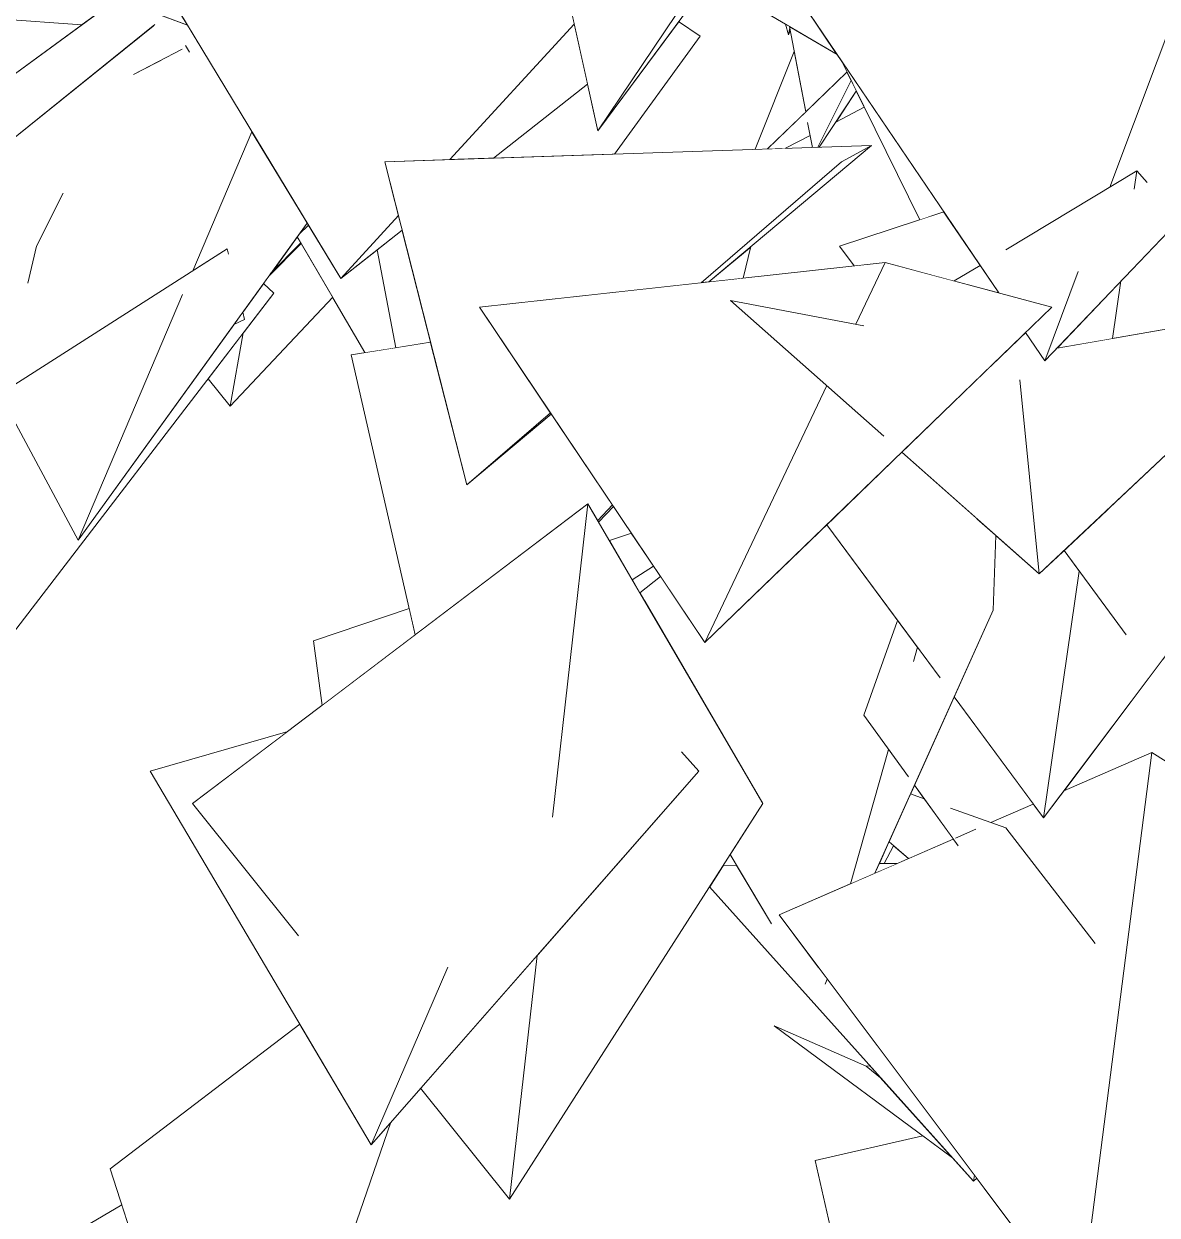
# Model space of a CAD drawing. Header units: millimetres. Extents: x -9413 to 8527, y -300 to 11224.
# Drawn here: x -7199 to -6527, y 4386 to 5092 of the extents above; entities that cross this region are included whole.
import ezdxf

# ---------------------------------------------------------------- set-up
doc = ezdxf.new("R2010")
doc.units = ezdxf.units.MM
doc.header["$MEASUREMENT"] = 0
doc.linetypes.add('Wipeout_Contour', pattern=[1000, 0, -1000])
doc.layers.add('Interior - Furniture', color=7, linetype='Continuous')
doc.layers.add('Interior - Furniture _Pen_No__4', color=7, linetype='Continuous', lineweight=20, true_color=0x029e21)

# ---------------------------------------------------------------- blocks, each defined once
blk = doc.blocks.new('Section Elem_40_6')
at = {"color": 254, "linetype": 'Wipeout_Contour', "lineweight": 0, "ltscale": 59350.591725}
blk.add_wipeout([(-6792.4, 5118.54), (-6790.44, 5117.38), (-6786.98, 5118.04), (-6788.94, 5116.5), (-6717.02, 5074.16), (-6717.13, 5074.32), (-6789.05, 5123.06)], dxfattribs=at).dxf.layer = 'Interior - Furniture'
at = {"color": 254, "linetype": 'Wipeout_Contour', "lineweight": 0, "ltscale": 34190.902056}
blk.add_wipeout([(-6946.47, 5011.87), (-6920.63, 5012.73), (-6864.94, 5056.61), (-6872.81, 5092.1)], dxfattribs=at).dxf.layer = 'Interior - Furniture'
at = {"color": 254, "linetype": 'Wipeout_Contour', "lineweight": 0, "ltscale": 25045.352259}
blk.add_wipeout([(-6653.76, 4980.89), (-6714.41, 5070.32), (-6667.94, 4976.2)], dxfattribs=at).dxf.layer = 'Interior - Furniture'
at = {"color": 254, "linetype": 'Wipeout_Contour', "lineweight": 0, "ltscale": 25713.623212}
blk.add_wipeout([(-6976.98, 4978.64), (-7011.19, 4941.37), (-6974.8, 4970.05)], dxfattribs=at).dxf.layer = 'Interior - Furniture'
at = {"color": 254, "linetype": 'Wipeout_Contour', "lineweight": 0, "ltscale": 34445.452547}
blk.add_wipeout([(-7052.71, 4944.29), (-7034.74, 4962.45), (-7035.02, 4962.95), (-7036.9, 4966.17)], dxfattribs=at).dxf.layer = 'Interior - Furniture'
at = {"color": 254, "linetype": 'Wipeout_Contour', "lineweight": 0, "ltscale": 25173.937056}
blk.add_wipeout([(-6768.12, 4960.27), (-6793.04, 4939.36), (-6772.61, 4941.6)], dxfattribs=at).dxf.layer = 'Interior - Furniture'
at = {"color": 254, "linetype": 'Wipeout_Contour', "lineweight": 0, "ltscale": 24953.165144}
blk.add_wipeout([(-6701.17, 4913.31), (-6780.12, 4928.43), (-6689.19, 4847.86)], dxfattribs=at).dxf.layer = 'Interior - Furniture'
at = {"color": 254, "linetype": 'Wipeout_Contour', "lineweight": 0, "ltscale": 57292.930715}
blk.add_wipeout([(-6594.38, 4893.33), (-6608.58, 4881.33), (-6597.15, 4766.3), (-6424.91, 4928.43), (-6586.48, 4900), (-6588.66, 4898.16), (-6593.92, 4892.65)], dxfattribs=at).dxf.layer = 'Interior - Furniture'
at = {"color": 254, "linetype": 'Wipeout_Contour', "lineweight": 0, "ltscale": 25837.813787}
blk.add_wipeout([(-7074.47, 4914.17), (-7068.12, 4917.04), (-7069.22, 4921.44)], dxfattribs=at).dxf.layer = 'Interior - Furniture'
at = {"color": 254, "linetype": 'Wipeout_Contour', "lineweight": 0, "ltscale": 25306.120867}
blk.add_wipeout([(-6886.86, 4861.8), (-6936.47, 4819.02), (-6886.36, 4861.05)], dxfattribs=at).dxf.layer = 'Interior - Furniture'
at = {"color": 254, "linetype": 'Wipeout_Contour', "lineweight": 0, "ltscale": 33287.008282}
blk.add_wipeout([(-6821.7, 4764.85), (-6833.81, 4755.03), (-6830.99, 4750.19), (-6821.14, 4764.01)], dxfattribs=at).dxf.layer = 'Interior - Furniture'
at = {"color": 254, "linetype": 'Wipeout_Contour', "lineweight": 0, "ltscale": 33766.587407}
blk.add_wipeout([(-7027.22, 4726.7), (-7022.19, 4688.41), (-6967.02, 4730.25), (-6970.58, 4745.86)], dxfattribs=at).dxf.layer = 'Interior - Furniture'
at = {"color": 254, "linetype": 'Wipeout_Contour', "lineweight": 0, "ltscale": 32668.169616}
blk.add_wipeout([(-6681.28, 4738.09), (-6701.09, 4682.55), (-6674.72, 4646), (-6671.74, 4714.45)], dxfattribs=at).dxf.layer = 'Interior - Furniture'
at = {"color": 254, "linetype": 'Wipeout_Contour', "lineweight": 0, "ltscale": 24369.606722}
blk.add_wipeout([(-6673.45, 4635.95), (-6665.39, 4633.08), (-6671.15, 4641.06)], dxfattribs=at).dxf.layer = 'Interior - Furniture'
at = {"color": 254, "linetype": 'Wipeout_Contour', "lineweight": 0, "ltscale": 32468.94318}
blk.add_wipeout([(-6686.19, 4607.59), (-6692.02, 4594.61), (-6689, 4594.65), (-6683.48, 4605.23)], dxfattribs=at).dxf.layer = 'Interior - Furniture'
at = {"color": 254, "linetype": 'Wipeout_Contour', "lineweight": 0, "ltscale": 107669.399652}
blk.add_wipeout([(-7035.4, 4499.5), (-7147.79, 4413.64), (-7089.38, 4233.91), (-7070.27, 4239.5), (-7091.47, 4273.04), (-7089.05, 4273.39), (-7093.74, 4278.89), (-7069.41, 4276.22), (-7063.82, 4277.03), (-7068.04, 4285.49), (-7033.68, 4290.13), (-6981.41, 4441.42), (-6993.16, 4428.02)], dxfattribs=at).dxf.layer = 'Interior - Furniture'
at = {"color": 254, "linetype": 'Wipeout_Contour', "lineweight": 0, "ltscale": 71464.7584}
blk.add_wipeout([(-6666.14, 4433.33), (-6730.03, 4418.77), (-6679.37, 4196.34), (-6563.16, 4335.02), (-6564.17, 4337.94), (-6573.19, 4327), (-6634.22, 4408.24), (-6636.07, 4406.42), (-6648.57, 4420.35)], dxfattribs=at).dxf.layer = 'Interior - Furniture'
at = {"color": 254, "linetype": 'Wipeout_Contour', "lineweight": 0, "ltscale": 38776.391126}
blk.add_wipeout([(-6552.86, 4349.67), (-6421.66, 4092.77), (-6327.49, 4325.81), (-6473.34, 4388.28), (-6509.04, 4317.31)], dxfattribs=at).dxf.layer = 'Interior - Furniture'
at = {"color": 254, "linetype": 'Wipeout_Contour', "lineweight": 0, "ltscale": 42324.556532}
blk.add_wipeout([(-6789.05, 5123.06), (-6717.13, 5074.32), (-6736.93, 5103.52), (-6725.05, 5105.87), (-6778.62, 5137.13)], dxfattribs=at).dxf.layer = 'Interior - Furniture'
at = {"color": 254, "linetype": 'Wipeout_Contour', "lineweight": 0, "ltscale": 52081.745003}
blk.add_wipeout([(-7078.53, 4958.99), (-7329.3, 4798.76), (-7203.83, 4855.58), (-7210.93, 4868.85), (-7104.85, 4931.95), (-7077.76, 4955.86)], dxfattribs=at).dxf.layer = 'Interior - Furniture'
at = {"color": 254, "linetype": 'Wipeout_Contour', "lineweight": 0, "ltscale": 34443.929422}
blk.add_wipeout([(-7053.83, 4942.73), (-7034.54, 4962.12), (-7034.74, 4962.45), (-7052.71, 4944.29)], dxfattribs=at).dxf.layer = 'Interior - Furniture'
at = {"color": 254, "linetype": 'Wipeout_Contour', "lineweight": 0, "ltscale": 32836.833993}
blk.add_wipeout([(-6624.38, 4890.97), (-6678.62, 4838.49), (-6597.15, 4766.3), (-6608.58, 4881.33)], dxfattribs=at).dxf.layer = 'Interior - Furniture'
at = {"color": 254, "linetype": 'Wipeout_Contour', "lineweight": 0, "ltscale": 33369.092904}
blk.add_wipeout([(-6838.89, 4790.42), (-6851.9, 4786.02), (-6838.38, 4762.85), (-6825.74, 4770.87)], dxfattribs=at).dxf.layer = 'Interior - Furniture'
at = {"color": 254, "linetype": 'Wipeout_Contour', "lineweight": 0, "ltscale": 40557.516981}
blk.add_wipeout([(-6673.45, 4635.95), (-6686.19, 4607.59), (-6674.74, 4597.62), (-6648.15, 4609.2), (-6665.39, 4633.08)], dxfattribs=at).dxf.layer = 'Interior - Furniture'
at = {"color": 254, "linetype": 'Wipeout_Contour', "lineweight": 0, "ltscale": 23898.201204}
blk.add_wipeout([(-6635.5, 4409.95), (-6636.07, 4406.42), (-6634.22, 4408.24)], dxfattribs=at).dxf.layer = 'Interior - Furniture'
at = {"color": 254, "linetype": 'Wipeout_Contour', "lineweight": 0, "ltscale": 25175.13469}
blk.add_wipeout([(-7240.78, 4333.74), (-7128.28, 4353.58), (-7140.9, 4392.43)], dxfattribs=at).dxf.layer = 'Interior - Furniture'
at = {"layer": 'Interior - Furniture _Pen_No__4', "linetype": 'Continuous'}
for p, q in [((-7089.38, 4233.91), (-7147.79, 4413.64)), ((-7240.78, 4333.74), (-7140.9, 4392.43))]:
    blk.add_line(p, q, dxfattribs=at)
at = {"color": 254, "linetype": 'Wipeout_Contour', "lineweight": 0, "ltscale": 74090.915809}
blk.add_wipeout([(-6574.11, 4945.49), (-6593.92, 4892.65), (-6417.24, 5077.47), (-6456.28, 5132.48), (-6497.07, 5150.96), (-6555.39, 4995.43), (-6539.34, 5005.09), (-6533.15, 4998.21), (-6540.89, 4994.33)], dxfattribs=at).dxf.layer = 'Interior - Furniture'
at = {"color": 254, "linetype": 'Wipeout_Contour', "lineweight": 0, "ltscale": 26205.714184}
blk.add_wipeout([(-7175.6, 4992.02), (-7191.55, 4960.58), (-7196.67, 4938.68)], dxfattribs=at).dxf.layer = 'Interior - Furniture'
at = {"color": 254, "linetype": 'Wipeout_Contour', "lineweight": 0, "ltscale": 40320.483865}
blk.add_wipeout([(-6649.71, 4627.49), (-6638.47, 4613.41), (-6634.8, 4615.01), (-6564.12, 4547.27), (-6616.88, 4615.77)], dxfattribs=at).dxf.layer = 'Interior - Furniture'
at = {"color": 254, "linetype": 'Wipeout_Contour', "lineweight": 0, "ltscale": 74403.617455}
blk.add_wipeout([(-6736.93, 5103.52), (-6621.16, 4932.81), (-6589.79, 4924.43), (-6605.3, 4909.42), (-6593.92, 4892.65), (-6574.11, 4945.49), (-6616.95, 4958.39), (-6555.39, 4995.43), (-6497.07, 5150.96)], dxfattribs=at).dxf.layer = 'Interior - Furniture'
at = {"color": 254, "linetype": 'Wipeout_Contour', "lineweight": 0, "ltscale": 61467.206095}
blk.add_wipeout([(-7121.45, 5091.8), (-7323.34, 4929.03), (-7304.33, 4940.4), (-7222.71, 5008.09), (-7241.88, 4985.19), (-7115.35, 5071.98), (-7133.81, 5062.41)], dxfattribs=at).dxf.layer = 'Interior - Furniture'
at = {"color": 254, "linetype": 'Wipeout_Contour', "lineweight": 0, "ltscale": 64136.434363}
blk.add_wipeout([(-6582.5, 4637.79), (-6530.52, 4660.44), (-6508.02, 4646.29), (-6520.2, 4674.41), (-6502.76, 4642.98), (-6473.9, 4624.83), (-6521.53, 4712.31), (-6524.02, 4715.6)], dxfattribs=at).dxf.layer = 'Interior - Furniture'
at = {"color": 254, "linetype": 'Wipeout_Contour', "lineweight": 0, "ltscale": 64761.627717}
blk.add_wipeout([(-6647.64, 4693.4), (-6671.15, 4641.06), (-6645.27, 4605.2), (-6646.88, 4609.75), (-6638.47, 4613.41), (-6649.71, 4627.49), (-6625.77, 4618.94), (-6600.68, 4629.88)], dxfattribs=at).dxf.layer = 'Interior - Furniture'
at = {"color": 254, "linetype": 'Wipeout_Contour', "lineweight": 0, "ltscale": 81081.714948}
blk.add_wipeout([(-6784.42, 4593.55), (-6792.54, 4580.87), (-6636.07, 4406.42), (-6635.5, 4409.95), (-6722.78, 4526.14), (-6724.14, 4523.12), (-6724.13, 4527.94), (-6726.79, 4531.47), (-6755.83, 4558.98), (-6776.52, 4593.64)], dxfattribs=at).dxf.layer = 'Interior - Furniture'
at = {"color": 254, "linetype": 'Wipeout_Contour', "lineweight": 0, "ltscale": 26241.026083}
blk.add_wipeout([(-7108.49, 5102.25), (-7115.51, 5096.59), (-7101.97, 5091.49)], dxfattribs=at).dxf.layer = 'Interior - Furniture'
at = {"color": 254, "linetype": 'Wipeout_Contour', "lineweight": 0, "ltscale": 58846.270912}
blk.add_wipeout([(-6711.16, 5063.72), (-6758.24, 5018.17), (-6747.54, 5018.53), (-6732.97, 5026.14), (-6734.42, 5033.82), (-6713.82, 5048.3), (-6708.64, 5058.63)], dxfattribs=at).dxf.layer = 'Interior - Furniture'
at = {"color": 254, "linetype": 'Wipeout_Contour', "lineweight": 0, "ltscale": 24690.030799}
blk.add_wipeout([(-6539.34, 5005.09), (-6540.89, 4994.33), (-6533.15, 4998.21)], dxfattribs=at).dxf.layer = 'Interior - Furniture'
at = {"color": 254, "linetype": 'Wipeout_Contour', "lineweight": 0, "ltscale": 24814.193436}
blk.add_wipeout([(-6632.26, 4949.18), (-6647.68, 4939.9), (-6621.16, 4932.81)], dxfattribs=at).dxf.layer = 'Interior - Furniture'
at = {"color": 254, "linetype": 'Wipeout_Contour', "lineweight": 0, "ltscale": 57802.401334}
blk.add_wipeout([(-6911.07, 4395.72), (-6760.95, 4630.21), (-6864.66, 4807.87), (-6885.56, 4622.23), (-6809.09, 4660.86), (-6798.97, 4649.47), (-6894.8, 4540.18)], dxfattribs=at).dxf.layer = 'Interior - Furniture'
at = {"color": 254, "linetype": 'Wipeout_Contour', "lineweight": 0, "ltscale": 23734.890102}
blk.add_wipeout([(-6573.19, 4327), (-6377.54, 4564.23), (-6530.52, 4660.44)], dxfattribs=at).dxf.layer = 'Interior - Furniture'
at = {"color": 254, "linetype": 'Wipeout_Contour', "lineweight": 0, "ltscale": 24342.659238}
blk.add_wipeout([(-6692.02, 4594.61), (-6694.55, 4588.99), (-6681.36, 4594.73)], dxfattribs=at).dxf.layer = 'Interior - Furniture'
at = {"color": 254, "linetype": 'Wipeout_Contour', "lineweight": 0, "ltscale": 60195.445556}
blk.add_wipeout([(-6875.54, 5104.42), (-7118.04, 5118.04), (-7011.19, 4941.37), (-6976.98, 4978.64), (-6985.08, 5010.57), (-6946.47, 5011.87), (-6872.81, 5092.1)], dxfattribs=at).dxf.layer = 'Interior - Furniture'
at = {"color": 254, "linetype": 'Wipeout_Contour', "lineweight": 0, "ltscale": 33692.482995}
blk.add_wipeout([(-6765.53, 5017.93), (-6758.24, 5018.17), (-6735.6, 5040.07), (-6742.37, 5075.85)], dxfattribs=at).dxf.layer = 'Interior - Furniture'
at = {"color": 254, "linetype": 'Wipeout_Contour', "lineweight": 0, "ltscale": 25177.279497}
blk.add_wipeout([(-6705.6, 5052.47), (-6717.82, 5034.04), (-6700.87, 5042.89)], dxfattribs=at).dxf.layer = 'Interior - Furniture'
at = {"color": 254, "linetype": 'Wipeout_Contour', "lineweight": 0, "ltscale": 49874.076527}
blk.add_wipeout([(-6715.5, 4960.45), (-6706.92, 4948.82), (-6688.58, 4950.83), (-6647.68, 4939.9), (-6632.26, 4949.18), (-6653.76, 4980.89)], dxfattribs=at).dxf.layer = 'Interior - Furniture'
at = {"color": 254, "linetype": 'Wipeout_Contour', "lineweight": 0, "ltscale": 104688.418736}
blk.add_wipeout([(-6648.15, 4609.2), (-6751.39, 4564.23), (-6573.19, 4327), (-6530.52, 4660.44), (-6582.5, 4637.79), (-6594.61, 4621.67), (-6600.68, 4629.88), (-6625.77, 4618.94), (-6616.88, 4615.77), (-6564.12, 4547.27), (-6634.8, 4615.01), (-6646.88, 4609.75), (-6645.27, 4605.2)], dxfattribs=at).dxf.layer = 'Interior - Furniture'
at = {"layer": 'Interior - Furniture _Pen_No__4', "linetype": 'Continuous'}
for p, q in [((-6564.1, 4547.24), (-6616.88, 4615.77)), ((-6635.5, 4409.95), (-6636.07, 4406.42)), ((-6636.07, 4406.42), (-6634.22, 4408.24))]:
    blk.add_line(p, q, dxfattribs=at)
at = {"color": 254, "linetype": 'Wipeout_Contour', "lineweight": 0, "ltscale": 105069.278003}
blk.add_wipeout([(-7004.25, 5209.58), (-7225.53, 5096.14), (-7164.68, 5091.74), (-7143.58, 5107.18), (-7115.83, 5096.71), (-7108.71, 5102.62), (-7118.04, 5118.04), (-7094.62, 5116.73), (-7085.44, 5141.46), (-7072.29, 5120.26), (-7056.97, 5119.82), (-7035.9, 5128.42)], dxfattribs=at).dxf.layer = 'Interior - Furniture'
at = {"color": 254, "linetype": 'Wipeout_Contour', "lineweight": 0, "ltscale": 51059.932021}
blk.add_wipeout([(-6920.63, 5012.73), (-6848.93, 5015.13), (-6798.19, 5085.07), (-6810.9, 5093.59), (-6858.82, 5028.98), (-6864.94, 5056.61)], dxfattribs=at).dxf.layer = 'Interior - Furniture'
at = {"color": 254, "linetype": 'Wipeout_Contour', "lineweight": 0, "ltscale": 26192.013225}
blk.add_wipeout([(-7100.99, 5079.88), (-7103.07, 5079.4), (-7100.76, 5075.46)], dxfattribs=at).dxf.layer = 'Interior - Furniture'
at = {"color": 254, "linetype": 'Wipeout_Contour', "lineweight": 0, "ltscale": 33585.893255}
blk.add_wipeout([(-6728.44, 5019.17), (-6727.67, 5019.2), (-6705.6, 5052.47), (-6708.64, 5058.63)], dxfattribs=at).dxf.layer = 'Interior - Furniture'
at = {"color": 254, "linetype": 'Wipeout_Contour', "lineweight": 0, "ltscale": 60486.551477}
blk.add_wipeout([(-7166.79, 4786.39), (-7031.07, 4974.24), (-7063.81, 5028.39), (-7098.87, 4946), (-7078.53, 4958.99), (-7077.76, 4955.86), (-7104.85, 4931.95)], dxfattribs=at).dxf.layer = 'Interior - Furniture'
at = {"color": 254, "linetype": 'Wipeout_Contour', "lineweight": 0, "ltscale": 34173.311964}
blk.add_wipeout([(-6989.51, 4958.46), (-6978.49, 4900.37), (-6957.94, 4903.61), (-6974.8, 4970.05)], dxfattribs=at).dxf.layer = 'Interior - Furniture'
at = {"color": 254, "linetype": 'Wipeout_Contour', "lineweight": 0, "ltscale": 48528.737811}
blk.add_wipeout([(-6594.61, 4621.67), (-6412.47, 4864.04), (-6449.54, 4905.25), (-6555.14, 4805.84), (-6545.65, 4730.17), (-6573.52, 4767.96)], dxfattribs=at).dxf.layer = 'Interior - Furniture'
at = {"color": 254, "linetype": 'Wipeout_Contour', "lineweight": 0, "ltscale": 81527.17688}
blk.add_wipeout([(-6686.47, 4662.29), (-6708.95, 4582.72), (-6694.55, 4588.99), (-6624.52, 4744.84), (-6622.88, 4789.11), (-6634.16, 4799.1), (-6655.95, 4704.65), (-6669.38, 4722.8), (-6671.74, 4714.45), (-6674.72, 4646)], dxfattribs=at).dxf.layer = 'Interior - Furniture'
at = {"color": 254, "linetype": 'Wipeout_Contour', "lineweight": 0, "ltscale": 24314.50582}
blk.add_wipeout([(-6724.13, 4527.94), (-6724.14, 4523.12), (-6722.78, 4526.14)], dxfattribs=at).dxf.layer = 'Interior - Furniture'
at = {"color": 254, "linetype": 'Wipeout_Contour', "lineweight": 0, "ltscale": 24155.94959}
blk.add_wipeout([(-6697.47, 4474.87), (-6699.76, 4474.68), (-6690.28, 4466.85)], dxfattribs=at).dxf.layer = 'Interior - Furniture'
at = {"color": 254, "linetype": 'Wipeout_Contour', "lineweight": 0, "ltscale": 31356.970707}
blk.add_wipeout([(-6485.74, 4433.03), (-6551.97, 4352.73), (-6509.04, 4317.31), (-6461.46, 4411.89)], dxfattribs=at).dxf.layer = 'Interior - Furniture'
at = {"layer": 'Interior - Furniture _Pen_No__4', "linetype": 'Continuous'}
for p, q in [((-6377.54, 4564.23), (-6530.52, 4660.44)), ((-6646.89, 4609.75), (-6634.8, 4615.01)), ((-6724.14, 4523.11), (-6722.78, 4526.14))]:
    blk.add_line(p, q, dxfattribs=at)
at = {"color": 254, "linetype": 'Wipeout_Contour', "lineweight": 0, "ltscale": 96342.275099}
blk.add_wipeout([(-7377.29, 4936.22), (-7201.29, 5027.43), (-7121.45, 5091.8), (-7133.81, 5062.41), (-7105.1, 5077.29), (-7102.71, 5078.79), (-7103.07, 5079.4), (-7100.99, 5079.88), (-7096.62, 5082.63), (-7101.97, 5091.49), (-7143.58, 5107.18)], dxfattribs=at).dxf.layer = 'Interior - Furniture'
at = {"color": 254, "linetype": 'Wipeout_Contour', "lineweight": 0, "ltscale": 42102.838851}
blk.add_wipeout([(-6717.02, 5074.16), (-6745.18, 5090.74), (-6735.6, 5040.07), (-6711.16, 5063.72), (-6714.41, 5070.32)], dxfattribs=at).dxf.layer = 'Interior - Furniture'
at = {"color": 254, "linetype": 'Wipeout_Contour', "lineweight": 0, "ltscale": 60052.077616}
blk.add_wipeout([(-7035.89, 4967.57), (-7036.9, 4966.17), (-6996.78, 4897.49), (-6978.49, 4900.37), (-6989.51, 4958.46), (-7011.19, 4941.37), (-7030.34, 4973.04)], dxfattribs=at).dxf.layer = 'Interior - Furniture'
at = {"color": 254, "linetype": 'Wipeout_Contour', "lineweight": 0, "ltscale": 32710.490919}
blk.add_wipeout([(-6548.73, 4939.93), (-6553.65, 4905.78), (-6464.17, 4921.52), (-6513.69, 4976.58)], dxfattribs=at).dxf.layer = 'Interior - Furniture'
at = {"color": 254, "linetype": 'Wipeout_Contour', "lineweight": 0, "ltscale": 25967.74801}
blk.add_wipeout([(-7104.85, 4931.95), (-7210.93, 4868.85), (-7166.79, 4786.39)], dxfattribs=at).dxf.layer = 'Interior - Furniture'
at = {"color": 254, "linetype": 'Wipeout_Contour', "lineweight": 0, "ltscale": 32891.765329}
blk.add_wipeout([(-6605.3, 4909.42), (-6624.38, 4890.97), (-6608.58, 4881.33), (-6594.38, 4893.33)], dxfattribs=at).dxf.layer = 'Interior - Furniture'
at = {"color": 254, "linetype": 'Wipeout_Contour', "lineweight": 0, "ltscale": 32200.369083}
blk.add_wipeout([(-6699.76, 4474.68), (-6754.24, 4498.4), (-6648.57, 4420.35), (-6690.28, 4466.85)], dxfattribs=at).dxf.layer = 'Interior - Furniture'
at = {"layer": 'Interior - Furniture _Pen_No__4', "linetype": 'Continuous'}
for p, q in [((-7143.58, 5107.18), (-7101.97, 5091.49)), ((-7105.05, 5077.32), (-7133.9, 5062.36)), ((-7100.75, 5075.43), (-7103.07, 5079.41)), ((-6648.57, 4420.35), (-6754.24, 4498.4)), ((-6754.24, 4498.4), (-6699.76, 4474.68)), ((-6697.47, 4474.87), (-6699.76, 4474.68)), ((-6699.76, 4474.68), (-6690.28, 4466.85)), ((-6730.03, 4418.77), (-6666.14, 4433.33)), ((-6679.37, 4196.34), (-6730.03, 4418.77))]:
    blk.add_line(p, q, dxfattribs=at)
at = {"color": 254, "linetype": 'Wipeout_Contour', "lineweight": 0, "ltscale": 26639.235297}
blk.add_wipeout([(-7164.68, 5091.74), (-7378.15, 5107.18), (-7377.29, 4936.22)], dxfattribs=at).dxf.layer = 'Interior - Furniture'
at = {"color": 254, "linetype": 'Wipeout_Contour', "lineweight": 0, "ltscale": 25347.353277}
blk.add_wipeout([(-6745.05, 5090.02), (-6745.87, 5085.73), (-6744.74, 5088.39)], dxfattribs=at).dxf.layer = 'Interior - Furniture'
at = {"color": 254, "linetype": 'Wipeout_Contour', "lineweight": 0, "ltscale": 33598.190366}
blk.add_wipeout([(-6734.42, 5033.82), (-6731.63, 5019.06), (-6728.44, 5019.17), (-6713.82, 5048.3)], dxfattribs=at).dxf.layer = 'Interior - Furniture'
at = {"color": 254, "linetype": 'Wipeout_Contour', "lineweight": 0, "ltscale": 32960.168227}
blk.add_wipeout([(-6539.34, 5005.09), (-6616.95, 4958.39), (-6574.11, 4945.49), (-6540.89, 4994.33)], dxfattribs=at).dxf.layer = 'Interior - Furniture'
at = {"color": 254, "linetype": 'Wipeout_Contour', "lineweight": 0, "ltscale": 25837.456234}
blk.add_wipeout([(-7035.89, 4967.57), (-7030.34, 4973.04), (-7031.07, 4974.24)], dxfattribs=at).dxf.layer = 'Interior - Furniture'
at = {"color": 254, "linetype": 'Wipeout_Contour', "lineweight": 0, "ltscale": 32807.995891}
blk.add_wipeout([(-6548.73, 4939.93), (-6588.66, 4898.16), (-6586.48, 4900), (-6553.65, 4905.78)], dxfattribs=at).dxf.layer = 'Interior - Furniture'
at = {"layer": 'Interior - Furniture _Pen_No__4', "linetype": 'Continuous'}
for p, q in [((-6497.07, 5150.96), (-6555.39, 4995.43)), ((-7378.15, 5107.18), (-7164.68, 5091.74)), ((-6617.01, 4958.36), (-6539.34, 5005.09)), ((-6539.34, 5005.09), (-6540.89, 4994.3)), ((-6533.13, 4998.19), (-6539.34, 5005.09)), ((-7191.55, 4960.58), (-7175.58, 4992.05)), ((-7035.89, 4967.57), (-7030.34, 4973.04)), ((-6548.73, 4939.93), (-6553.65, 4905.78))]:
    blk.add_line(p, q, dxfattribs=at)
at = {"color": 254, "linetype": 'Wipeout_Contour', "lineweight": 0, "ltscale": 33803.110772}
blk.add_wipeout([(-6747.65, 5092.19), (-6745.87, 5085.73), (-6745.05, 5090.02), (-6745.18, 5090.74)], dxfattribs=at).dxf.layer = 'Interior - Furniture'
at = {"color": 254, "linetype": 'Wipeout_Contour', "lineweight": 0, "ltscale": 33548.397603}
blk.add_wipeout([(-6714.36, 5010.57), (-6797.5, 4938.87), (-6793.04, 4939.36), (-6696.65, 5020.23)], dxfattribs=at).dxf.layer = 'Interior - Furniture'
at = {"color": 254, "linetype": 'Wipeout_Contour', "lineweight": 0, "ltscale": 77650.075752}
blk.add_wipeout([(-7227.75, 4780.74), (-7233.62, 4694.55), (-7050.84, 4932.73), (-7057, 4938.34), (-7069.22, 4921.44), (-7068.12, 4917.04), (-7074.47, 4914.17), (-7166.79, 4786.39), (-7202.69, 4853.44)], dxfattribs=at).dxf.layer = 'Interior - Furniture'
at = {"layer": 'Interior - Furniture _Pen_No__4', "linetype": 'Continuous'}
for p, q in [((-7377.29, 4936.22), (-7143.58, 5107.18)), ((-7323.34, 4929.03), (-7121.34, 5091.89)), ((-7196.68, 4938.66), (-7191.55, 4960.58)), ((-7104.85, 4931.95), (-7166.79, 4786.39)), ((-7166.79, 4786.39), (-7210.93, 4868.85))]:
    blk.add_line(p, q, dxfattribs=at)
at = {"color": 254, "linetype": 'Wipeout_Contour', "lineweight": 0, "ltscale": 25538.613404}
blk.add_wipeout([(-6858.82, 5028.98), (-6617.95, 5353.78), (-6700.73, 5263.9)], dxfattribs=at).dxf.layer = 'Interior - Furniture'
at = {"color": 254, "linetype": 'Wipeout_Contour', "lineweight": 0, "ltscale": 25802.442716}
blk.add_wipeout([(-7089.8, 4881.96), (-7076.64, 4865.63), (-7068.98, 4909.09)], dxfattribs=at).dxf.layer = 'Interior - Furniture'
at = {"color": 254, "linetype": 'Wipeout_Contour', "lineweight": 0, "ltscale": 41825.366517}
blk.add_wipeout([(-7098.93, 4630.21), (-7036.17, 4551.86), (-6947.76, 4533.19), (-6885.56, 4622.23), (-6864.66, 4807.87)], dxfattribs=at).dxf.layer = 'Interior - Furniture'
at = {"layer": 'Interior - Furniture _Pen_No__4', "linetype": 'Continuous'}
blk.add_line((-7022.19, 4688.41), (-7027.22, 4726.7), dxfattribs=at)
at = {"color": 254, "linetype": 'Wipeout_Contour', "lineweight": 0, "ltscale": 34225.846683}
blk.add_wipeout([(-6910.89, 5263.9), (-6858.82, 5028.98), (-6700.73, 5263.9), (-6617.95, 5353.78)], dxfattribs=at).dxf.layer = 'Interior - Furniture'
at = {"color": 254, "linetype": 'Wipeout_Contour', "lineweight": 0, "ltscale": 60209.435356}
blk.add_wipeout([(-7076.64, 4865.63), (-7015.92, 4930.26), (-7034.54, 4962.12), (-7053.83, 4942.73), (-7057, 4938.34), (-7050.84, 4932.73), (-7068.98, 4909.09)], dxfattribs=at).dxf.layer = 'Interior - Furniture'
at = {"color": 254, "linetype": 'Wipeout_Contour', "lineweight": 0, "ltscale": 24716.557164}
blk.add_wipeout([(-6963.79, 4461.52), (-6911.07, 4395.72), (-6894.8, 4540.18)], dxfattribs=at).dxf.layer = 'Interior - Furniture'
at = {"layer": 'Interior - Furniture _Pen_No__4', "linetype": 'Continuous'}
for p, q in [((-6617.95, 5353.78), (-6858.82, 5028.98)), ((-6858.82, 5028.98), (-6910.89, 5263.9)), ((-6858.82, 5028.98), (-6700.73, 5263.9)), ((-7011.19, 4941.37), (-7118.04, 5118.04)), ((-6717.02, 5074.16), (-6788.94, 5116.5)), ((-6798.19, 5085.07), (-6810.9, 5093.59)), ((-6745.87, 5085.73), (-6747.65, 5092.19)), ((-6735.6, 5040.07), (-6745.18, 5090.74)), ((-6745.87, 5085.73), (-6745.05, 5090.02)), ((-6744.74, 5088.39), (-6745.87, 5085.73)), ((-6700.87, 5042.89), (-6717.82, 5034.04)), ((-7063.81, 5028.39), (-7098.87, 4946)), ((-7166.79, 4786.39), (-7031.07, 4974.24)), ((-7329.3, 4798.76), (-7078.53, 4958.99)), ((-7078.53, 4958.99), (-7077.76, 4955.85)), ((-7053.83, 4942.73), (-7034.54, 4962.12)), ((-7034.74, 4962.45), (-7052.71, 4944.29)), ((-7050.84, 4932.73), (-7057, 4938.34)), ((-7233.62, 4694.55), (-7050.84, 4932.73)), ((-7076.64, 4865.63), (-7015.92, 4930.26)), ((-7069.22, 4921.44), (-7068.12, 4917.04)), ((-7068.12, 4917.04), (-7074.47, 4914.17)), ((-7068.98, 4909.09), (-7076.64, 4865.63)), ((-7076.64, 4865.63), (-7089.8, 4881.96))]:
    blk.add_line(p, q, dxfattribs=at)
at = {"color": 254, "linetype": 'Wipeout_Contour', "lineweight": 0, "ltscale": 41354.995778}
blk.add_wipeout([(-6993.16, 4428.02), (-6798.97, 4649.47), (-6809.09, 4660.86), (-6885.56, 4622.23), (-6947.76, 4533.19)], dxfattribs=at).dxf.layer = 'Interior - Furniture'
at = {"layer": 'Interior - Furniture _Pen_No__4', "linetype": 'Continuous'}
blk.add_line((-6894.8, 4540.18), (-6911.07, 4395.72), dxfattribs=at)
at = {"color": 254, "linetype": 'Wipeout_Contour', "lineweight": 0, "ltscale": 131145.132325}
blk.add_wipeout([(-6830.99, 4750.19), (-6760.95, 4630.21), (-6780.31, 4599.98), (-6755.83, 4558.98), (-6726.79, 4531.47), (-6751.39, 4564.23), (-6708.95, 4582.72), (-6686.47, 4662.29), (-6701.09, 4682.55), (-6686.81, 4722.58), (-6681.28, 4738.09), (-6671.74, 4714.45), (-6669.38, 4722.8), (-6723.09, 4795.47), (-6795.32, 4725.6), (-6821.14, 4764.01)], dxfattribs=at).dxf.layer = 'Interior - Furniture'
at = {"color": 254, "linetype": 'Wipeout_Contour', "lineweight": 0, "ltscale": 50387.760319}
blk.add_wipeout([(-7124.01, 4649.47), (-6993.16, 4428.02), (-6947.76, 4533.19), (-7036.17, 4551.86), (-7098.93, 4630.21), (-7042.5, 4673)], dxfattribs=at).dxf.layer = 'Interior - Furniture'
at = {"layer": 'Interior - Furniture _Pen_No__4', "linetype": 'Continuous'}
for p, q in [((-6674.71, 4646), (-6701.09, 4682.55)), ((-7124.01, 4649.47), (-7042.5, 4673)), ((-6798.97, 4649.47), (-6809.1, 4660.88)), ((-6993.16, 4428.02), (-7124.01, 4649.47)), ((-6993.16, 4428.02), (-6798.97, 4649.47)), ((-6665.39, 4633.08), (-6673.45, 4635.95)), ((-7036.11, 4551.79), (-7098.93, 4630.21)), ((-6911.07, 4395.72), (-6760.95, 4630.21)), ((-6755.81, 4558.93), (-6780.31, 4599.98)), ((-6784.42, 4593.55), (-6776.52, 4593.64)), ((-6636.07, 4406.42), (-6792.54, 4580.87)), ((-6573.19, 4327), (-6751.39, 4564.23)), ((-6947.74, 4533.24), (-6993.16, 4428.02)), ((-7147.79, 4413.64), (-7035.4, 4499.5)), ((-6911.07, 4395.72), (-6963.79, 4461.52)), ((-6981.41, 4441.42), (-7033.68, 4290.13))]:
    blk.add_line(p, q, dxfattribs=at)
at = {"color": 254, "linetype": 'Wipeout_Contour', "lineweight": 0, "ltscale": 32844.471292}
blk.add_wipeout([(-6723.09, 4795.47), (-6655.95, 4704.65), (-6634.16, 4799.1), (-6678.62, 4838.49)], dxfattribs=at).dxf.layer = 'Interior - Furniture'
at = {"color": 254, "linetype": 'Wipeout_Contour', "lineweight": 0, "ltscale": 33307.797183}
blk.add_wipeout([(-6825.74, 4770.87), (-6838.38, 4762.85), (-6833.81, 4755.03), (-6821.7, 4764.85)], dxfattribs=at).dxf.layer = 'Interior - Furniture'
at = {"color": 254, "linetype": 'Wipeout_Contour', "lineweight": 0, "ltscale": 32444.740149}
blk.add_wipeout([(-6683.48, 4605.23), (-6689, 4594.65), (-6681.36, 4594.73), (-6674.74, 4597.62)], dxfattribs=at).dxf.layer = 'Interior - Furniture'
at = {"layer": 'Interior - Furniture _Pen_No__4', "linetype": 'Continuous'}
for p, q in [((-6686.47, 4662.29), (-6708.95, 4582.72)), ((-6751.39, 4564.23), (-6648.15, 4609.2)), ((-6683.48, 4605.23), (-6689, 4594.65)), ((-6686.19, 4607.59), (-6674.74, 4597.62)), ((-6692.02, 4594.61), (-6681.36, 4594.73))]:
    blk.add_line(p, q, dxfattribs=at)
at = {"color": 254, "linetype": 'Wipeout_Contour', "lineweight": 0, "ltscale": 59123.059732}
blk.add_wipeout([(-6985.08, 5010.57), (-6936.47, 4819.02), (-6886.86, 4861.8), (-6928.96, 4924.43), (-6797.5, 4938.87), (-6714.36, 5010.57), (-6696.65, 5020.23)], dxfattribs=at).dxf.layer = 'Interior - Furniture'
at = {"color": 254, "linetype": 'Wipeout_Contour', "lineweight": 0, "ltscale": 56907.466224}
blk.add_wipeout([(-6624.52, 4744.84), (-6647.64, 4693.4), (-6594.61, 4621.67), (-6573.52, 4767.96), (-6582.48, 4780.11), (-6597.15, 4766.3), (-6622.88, 4789.11)], dxfattribs=at).dxf.layer = 'Interior - Furniture'
at = {"layer": 'Interior - Furniture _Pen_No__4', "linetype": 'Continuous'}
for p, q in [((-6872.81, 5092.1), (-6946.47, 5011.87)), ((-6848.93, 5015.13), (-6798.19, 5085.07)), ((-6765.53, 5017.93), (-6742.37, 5075.85)), ((-6667.94, 4976.2), (-6714.41, 5070.32)), ((-6758.24, 5018.17), (-6711.16, 5063.72)), ((-6920.63, 5012.73), (-6864.94, 5056.61)), ((-6728.44, 5019.17), (-6708.64, 5058.63)), ((-6705.6, 5052.47), (-6727.67, 5019.2)), ((-6731.63, 5019.06), (-6734.42, 5033.83)), ((-6985.08, 5010.57), (-6696.65, 5020.23)), ((-6732.97, 5026.14), (-6747.54, 5018.53)), ((-6714.36, 5010.57), (-6696.65, 5020.23)), ((-6976.98, 4978.64), (-7011.19, 4941.37)), ((-6715.5, 4960.45), (-6653.76, 4980.89)), ((-7011.19, 4941.37), (-6974.8, 4970.05)), ((-6594.61, 4621.67), (-6647.64, 4693.4)), ((-6582.5, 4637.79), (-6530.52, 4660.44)), ((-6530.52, 4660.44), (-6573.19, 4327)), ((-6645.24, 4605.16), (-6671.15, 4641.06)), ((-6616.88, 4615.77), (-6649.72, 4627.49)), ((-6625.77, 4618.94), (-6600.68, 4629.88))]:
    blk.add_line(p, q, dxfattribs=at)
at = {"color": 254, "linetype": 'Wipeout_Contour', "lineweight": 0, "ltscale": 58016.213825}
blk.add_wipeout([(-6795.32, 4725.6), (-6589.79, 4924.43), (-6688.58, 4950.83), (-6705.92, 4914.23), (-6701.17, 4913.31), (-6689.19, 4847.86), (-6723.13, 4877.93)], dxfattribs=at).dxf.layer = 'Interior - Furniture'
at = {"color": 254, "linetype": 'Wipeout_Contour', "lineweight": 0, "ltscale": 24339.304981}
blk.add_wipeout([(-6555.14, 4805.84), (-6582.48, 4780.11), (-6545.65, 4730.17)], dxfattribs=at).dxf.layer = 'Interior - Furniture'
at = {"layer": 'Interior - Furniture _Pen_No__4', "linetype": 'Continuous'}
for p, q in [((-6593.92, 4892.65), (-6417.24, 5077.47)), ((-6647.68, 4939.9), (-6632.26, 4949.18)), ((-6574.1, 4945.54), (-6593.92, 4892.65)), ((-6597.15, 4766.3), (-6424.91, 4928.43)), ((-6424.91, 4928.43), (-6586.5, 4900)), ((-6593.92, 4892.65), (-6605.3, 4909.42)), ((-6608.58, 4881.34), (-6597.15, 4766.3)), ((-6594.61, 4621.67), (-6412.47, 4864.04)), ((-6597.15, 4766.3), (-6678.62, 4838.49)), ((-6624.52, 4744.84), (-6622.88, 4789.11)), ((-6545.63, 4730.14), (-6582.48, 4780.11)), ((-6573.52, 4767.96), (-6594.61, 4621.67)), ((-6669.38, 4722.8), (-6671.74, 4714.43))]:
    blk.add_line(p, q, dxfattribs=at)
at = {"color": 254, "linetype": 'Wipeout_Contour', "lineweight": 0, "ltscale": 50102.805156}
blk.add_wipeout([(-6928.96, 4924.43), (-6795.32, 4725.6), (-6723.13, 4877.93), (-6780.12, 4928.43), (-6705.92, 4914.23), (-6688.58, 4950.83)], dxfattribs=at).dxf.layer = 'Interior - Furniture'
at = {"layer": 'Interior - Furniture _Pen_No__4', "linetype": 'Continuous'}
for p, q in [((-6621.16, 4932.81), (-6736.93, 5103.52)), ((-6696.65, 5020.23), (-6793.04, 4939.36)), ((-6797.5, 4938.87), (-6714.36, 5010.57)), ((-6772.61, 4941.6), (-6768.12, 4960.27)), ((-6706.92, 4948.82), (-6715.5, 4960.45)), ((-6928.96, 4924.43), (-6688.58, 4950.83)), ((-6688.58, 4950.83), (-6705.92, 4914.23)), ((-6589.79, 4924.43), (-6688.58, 4950.83)), ((-6689.18, 4847.86), (-6780.12, 4928.43)), ((-6780.12, 4928.43), (-6701.16, 4913.31)), ((-6795.32, 4725.6), (-6589.79, 4924.43)), ((-6723.13, 4877.93), (-6795.32, 4725.6)), ((-6655.95, 4704.64), (-6723.09, 4795.47)), ((-6838.38, 4762.85), (-6825.74, 4770.87)), ((-6833.81, 4755.03), (-6821.7, 4764.85)), ((-6694.55, 4588.99), (-6624.52, 4744.84)), ((-6701.09, 4682.55), (-6681.28, 4738.1))]:
    blk.add_line(p, q, dxfattribs=at)
at = {"color": 254, "linetype": 'Wipeout_Contour', "lineweight": 0, "ltscale": 33475.989892}
blk.add_wipeout([(-6858.85, 4797.92), (-6858.29, 4796.96), (-6849.51, 4806.23), (-6850.18, 4807.22)], dxfattribs=at).dxf.layer = 'Interior - Furniture'
at = {"color": 254, "linetype": 'Wipeout_Contour', "lineweight": 0, "ltscale": 67475.908685}
blk.add_wipeout([(-6957.94, 4903.61), (-7004.95, 4896.21), (-6967.02, 4730.25), (-6864.66, 4807.87), (-6858.85, 4797.92), (-6850.18, 4807.22), (-6886.36, 4861.05), (-6936.47, 4819.02)], dxfattribs=at).dxf.layer = 'Interior - Furniture'
at = {"layer": 'Interior - Furniture _Pen_No__4', "linetype": 'Continuous'}
for p, q in [((-6936.47, 4819.02), (-6985.08, 5010.57)), ((-6996.78, 4897.49), (-7036.9, 4966.17)), ((-6989.51, 4958.46), (-6978.49, 4900.37)), ((-6795.32, 4725.6), (-6928.96, 4924.43)), ((-7004.95, 4896.21), (-6957.94, 4903.61)), ((-6967.02, 4730.25), (-7004.95, 4896.21)), ((-6936.47, 4819.02), (-6886.86, 4861.8)), ((-6886.36, 4861.05), (-6936.47, 4819.02)), ((-7098.93, 4630.21), (-6864.66, 4807.87)), ((-6864.66, 4807.87), (-6885.57, 4622.21)), ((-6760.95, 4630.21), (-6864.66, 4807.87)), ((-6858.85, 4797.92), (-6850.18, 4807.22)), ((-6849.51, 4806.23), (-6858.29, 4796.96)), ((-6851.9, 4786.02), (-6838.89, 4790.42)), ((-7027.22, 4726.7), (-6970.58, 4745.86))]:
    blk.add_line(p, q, dxfattribs=at)

msp = doc.modelspace()

# ---------------------------------------------------------------- block references
at = {"layer": 'Interior - Furniture'}
msp.add_blockref('Section Elem_40_6', (0, 0), dxfattribs=at)

doc.saveas('drawing.dxf')
